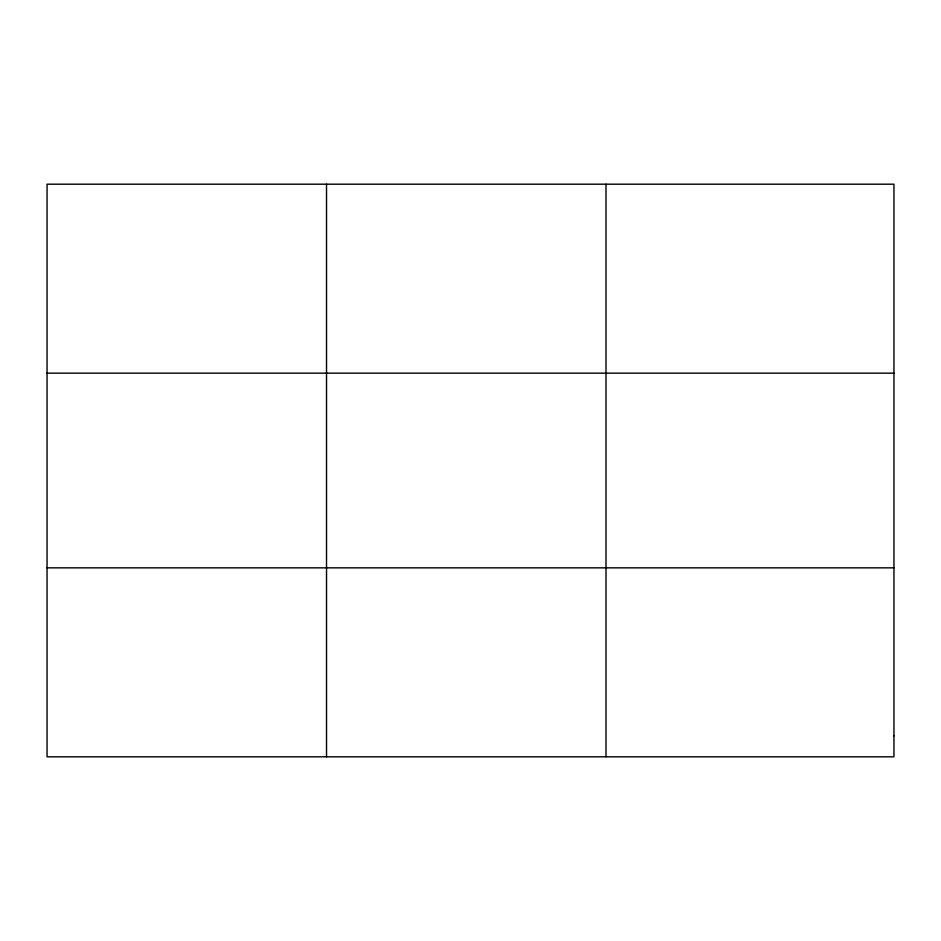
<?xml version="1.0" encoding="UTF-8"?>
<svg xmlns="http://www.w3.org/2000/svg" width="941" height="941" viewBox="0 0 941 941"><rect width="100%" height="100%" fill="white"/><g stroke="black" fill="none" stroke-linecap="round" stroke-linejoin="round"><path stroke-width="1.41" d="M326.527 184.189L326.527 756.811M606.004 184.189L606.004 756.811M47.05 373.154L893.95 373.154M47.05 567.846L893.95 567.846M893.95 735.815L893.95 756.811L47.05 756.811L47.05 184.189L893.95 184.189L893.95 735.815"/></g></svg>
